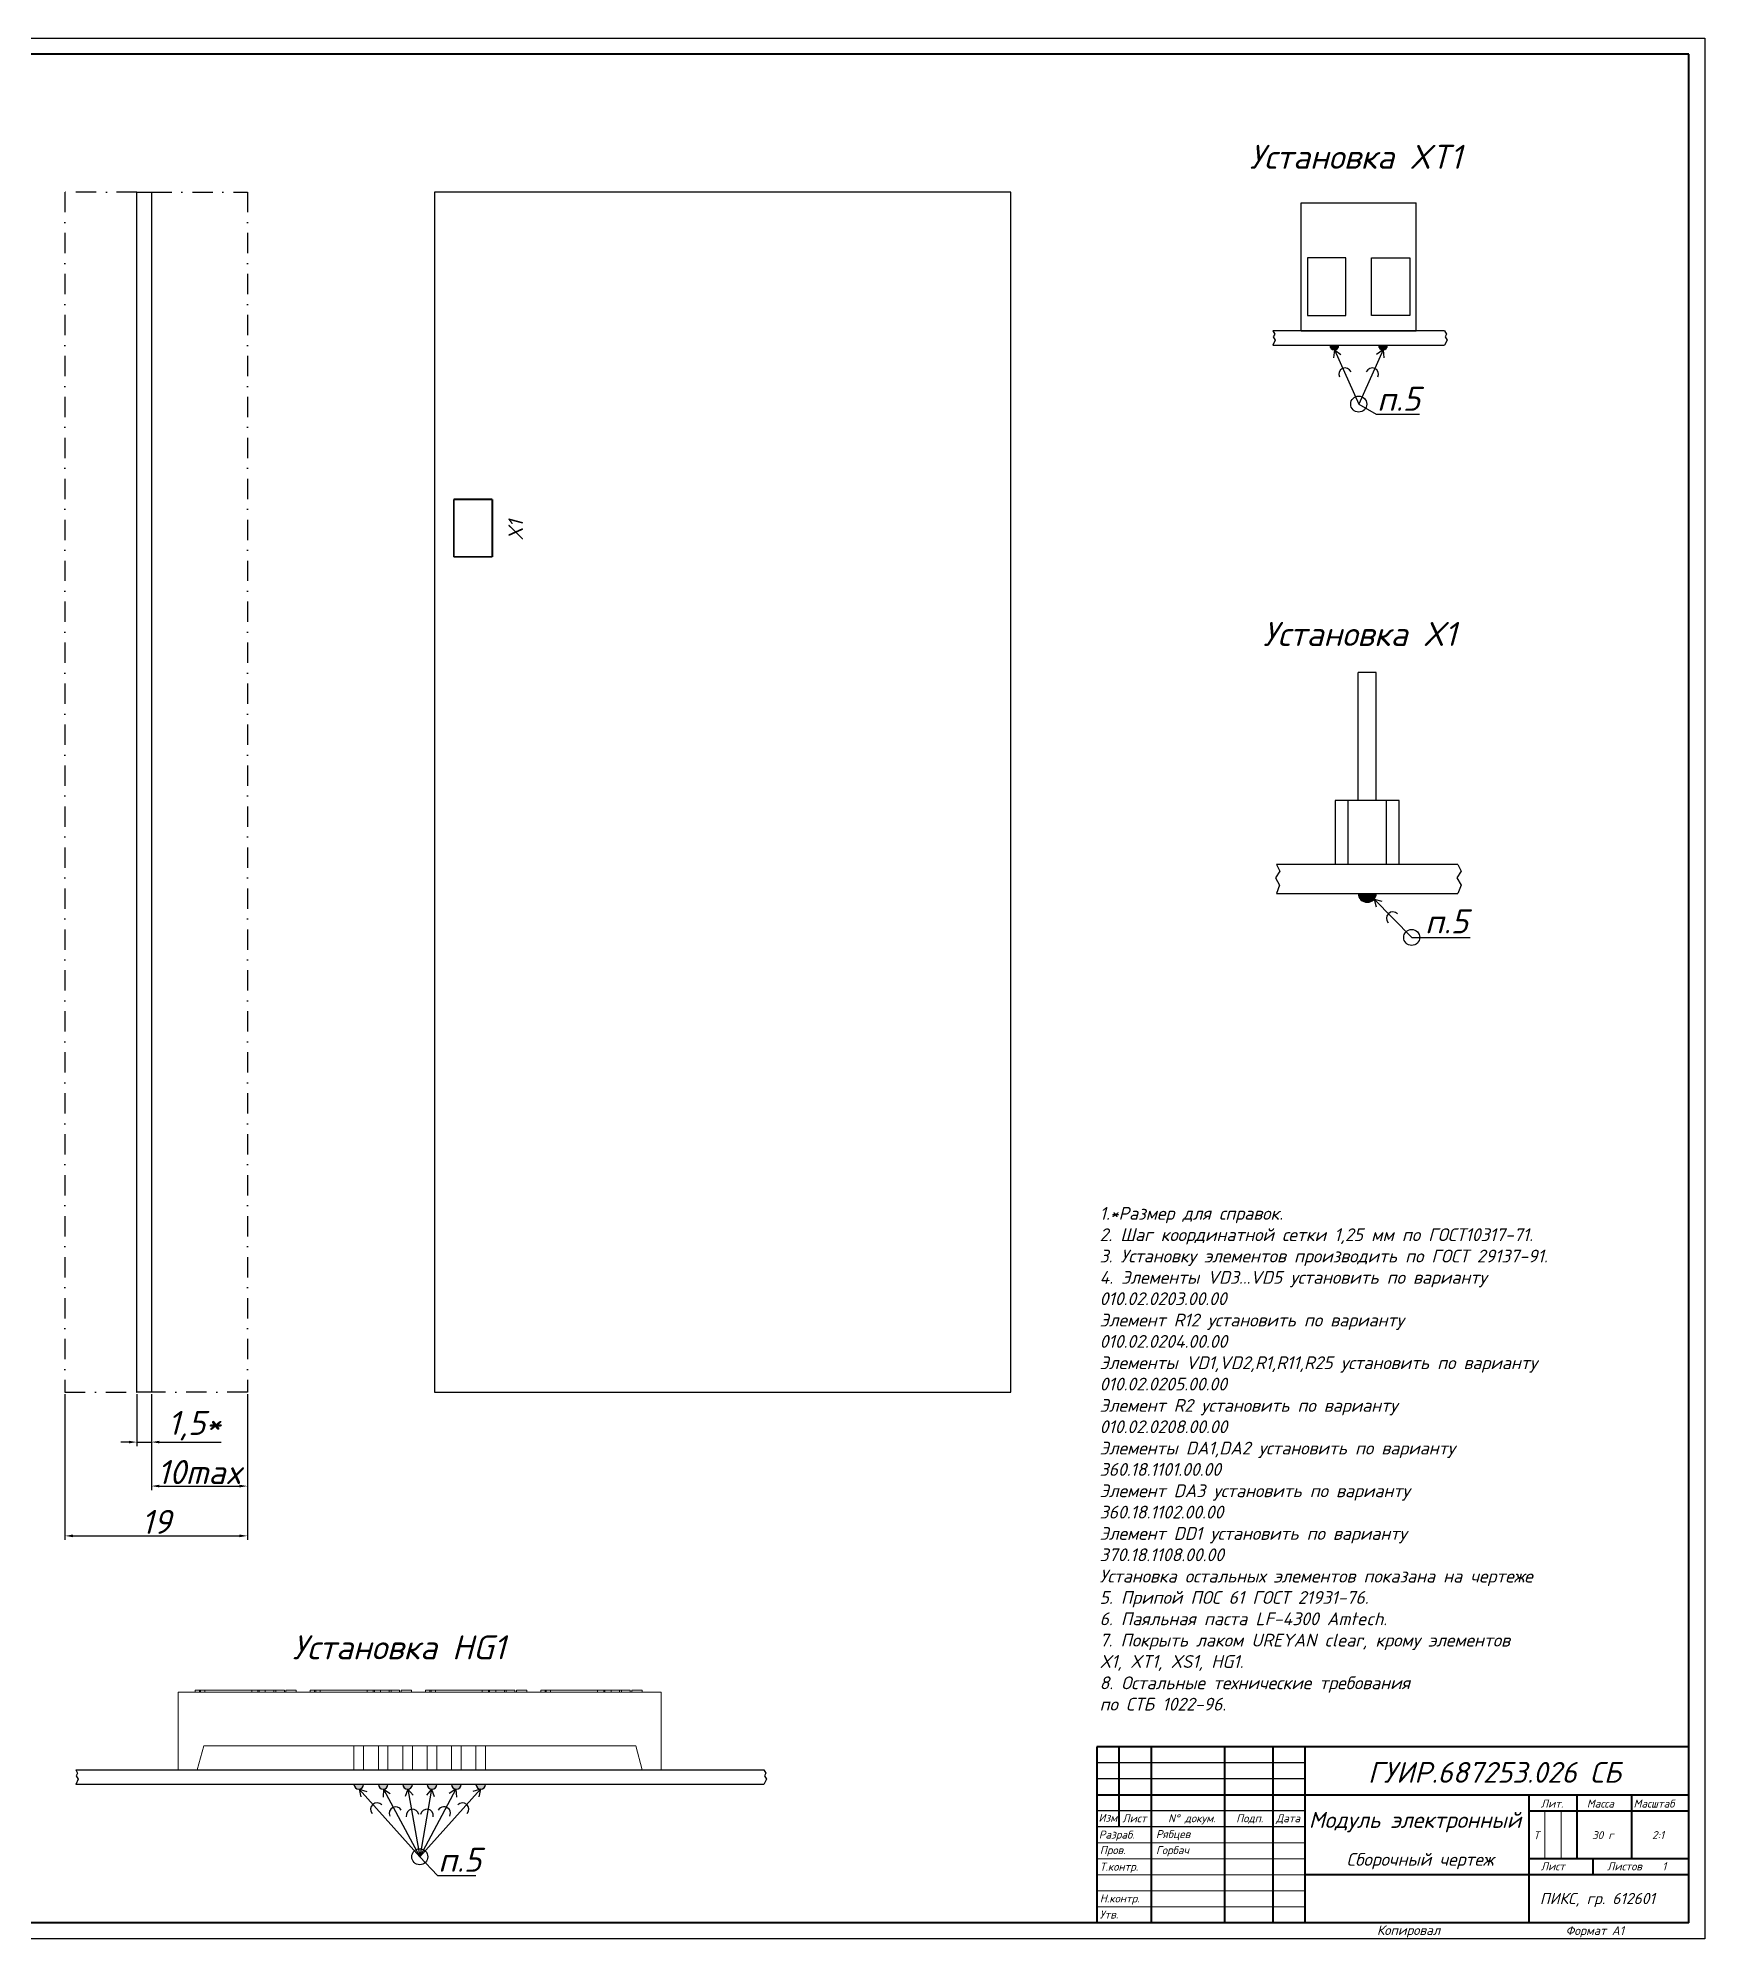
# Model space of a CAD drawing. Header units: millimetres. Extents: x 204 to 2233, y 176 to 1484.
# Drawn here: x 1712 to 2233, y 199 to 793 of the extents above; entities that cross this region are included whole.
import ezdxf

# ---------------------------------------------------------------- set-up
doc = ezdxf.new("R2010")
doc.units = ezdxf.units.MM
doc.linetypes.add('штрихпунктирная2', pattern=[12.7, 6.35, -3.175, 0, -3.175])
doc.layers.add('4-текст', color=7, linetype='Continuous', true_color=0x00ad00)
for name, color, linetype in [('BottomLayer', 5, 'Continuous'), ('BottomOverlay', 54, 'Continuous'), ('KONTUR', 7, 'Continuous'), ('PDF _текст', 7, 'Continuous'), ('TopOverlay', 2, 'Continuous')]:
    doc.layers.add(name, color=color, linetype=linetype)
for name, color, linetype, lineweight in [('Основная', 7, 'Continuous', 40), ('текст', 7, 'Continuous', 30), ('тонкая', 7, 'Continuous', 20)]:
    doc.layers.add(name, color=color, linetype=linetype, lineweight=lineweight)
doc.styles.add('PDF ISOCPEUR Italic', font='isocpeui.ttf')
doc.dimstyles.new('ISO-25', dxfattribs={"dimtxt": 2.5, "dimasz": 2.5, "dimexe": 1.25, "dimexo": 0.625, "dimtad": 1, "dimtxsty": 'Standard', "dimcen": 2.5, "dimadec": 0, "dimazin": 0, "dimtfac": 1, "dimtmove": 0, "dimatfit": 3, "dimfxl": 1, "dimarcsym": 0})

# ---------------------------------------------------------------- blocks, each defined once
blk = doc.blocks.new('*D11')
at = {"color": 0, "linetype": 'ByBlock', "lineweight": -2, "transparency": 16777216}
for p, q in [((1720.68, 369.09), (1720.68, 323.54)), ((1777.68, 369.09), (1777.68, 323.54)), ((1723.18, 324.79), (1775.18, 324.79))]:
    blk.add_line(p, q, dxfattribs=at)
at = {"color": 0, "linetype": 'ByBlock', "transparency": 16777216}
for points in [[(1723.18, 325.21), (1723.18, 324.37), (1720.68, 324.79)], [(1775.18, 325.21), (1775.18, 324.37), (1777.68, 324.79)]]:
    blk.add_solid(points, dxfattribs=at)
at = {"layer": 'DEFPOINTS', "color": 0, "linetype": 'ByBlock', "transparency": 16777216}
for p in [(1720.68, 369.71), (1777.68, 369.71), (1777.68, 324.79)]:
    blk.add_point(p, dxfattribs=at)
at = {"color": 0, "linetype": 'ByBlock', "transparency": 16777216, "insert": (1749.18, 329.16), "char_height": 2.5, "attachment_point": 5, "style": 'PDF ISOCPEUR Italic'}
blk.add_mtext('{\\H3x;19}', dxfattribs=at)
blk = doc.blocks.new('*D12')
at = {"color": 0, "linetype": 'ByBlock', "lineweight": -2, "transparency": 16777216}
for p, q in [((1747.68, 369.09), (1747.68, 339.1)), ((1777.68, 369.09), (1777.68, 339.1)), ((1750.18, 340.35), (1775.18, 340.35))]:
    blk.add_line(p, q, dxfattribs=at)
at = {"color": 0, "linetype": 'ByBlock', "transparency": 16777216}
for points in [[(1750.18, 340.77), (1750.18, 339.93), (1747.68, 340.35)], [(1775.18, 340.77), (1775.18, 339.93), (1777.68, 340.35)]]:
    blk.add_solid(points, dxfattribs=at)
at = {"layer": 'DEFPOINTS', "color": 0, "linetype": 'ByBlock', "transparency": 16777216}
for p in [(1747.68, 369.71), (1777.68, 369.71), (1777.68, 340.35)]:
    blk.add_point(p, dxfattribs=at)
at = {"color": 0, "linetype": 'ByBlock', "transparency": 16777216, "insert": (1762.68, 344.73), "char_height": 2.5, "attachment_point": 5, "style": 'PDF ISOCPEUR Italic'}
blk.add_mtext('{\\H3x;10max}', dxfattribs=at)
blk = doc.blocks.new('*D13')
at = {"color": 0, "linetype": 'ByBlock', "lineweight": -2, "transparency": 16777216}
for p, q in [((1743.18, 369.09), (1743.18, 352.85)), ((1747.68, 369.09), (1747.68, 352.85)), ((1740.68, 354.1), (1738.18, 354.1)), ((1743.18, 354.1), (1747.68, 354.1)), ((1750.18, 354.1), (1769.52, 354.1))]:
    blk.add_line(p, q, dxfattribs=at)
at = {"color": 0, "linetype": 'ByBlock', "transparency": 16777216}
for points in [[(1740.68, 354.51), (1740.68, 353.68), (1743.18, 354.1)], [(1750.18, 354.51), (1750.18, 353.68), (1747.68, 354.1)]]:
    blk.add_solid(points, dxfattribs=at)
at = {"layer": 'DEFPOINTS', "color": 0, "linetype": 'ByBlock', "transparency": 16777216}
for p in [(1743.18, 369.71), (1747.68, 369.71), (1747.68, 354.1)]:
    blk.add_point(p, dxfattribs=at)
at = {"color": 0, "linetype": 'ByBlock', "transparency": 16777216, "insert": (1761.1, 359.22), "char_height": 2.5, "attachment_point": 5}
blk.add_mtext('{\\fISOCPEUR|b0|i1|c204|p34;\\H3x;1,5\\A1;\\fGOST Common|b0|i1|c204|p34;*}', dxfattribs=at)

msp = doc.modelspace()

# ---------------------------------------------------------------- hatches: boundary and pattern name
at = {"linetype": 'ByBlock'}
h = msp.add_hatch(color=256, dxfattribs=at)
h.dxf.hatch_style = 1
h.paths.add_polyline_path([(2115.8, 696.808, 1), (2118.6, 696.808)])
h = msp.add_hatch(color=256, dxfattribs=at)
h.dxf.hatch_style = 1
h.paths.add_polyline_path([(2131, 696.808, 1), (2133.8, 696.808)])
h = msp.add_hatch(color=256, dxfattribs=at)
h.dxf.hatch_style = 1
h.paths.add_polyline_path([(2124.669, 525.566, 1), (2130.269, 525.566)])
h = msp.add_hatch(color=256, dxfattribs=at)
h.dxf.hatch_style = 1
h.paths.add_polyline_path([(1813.968, 247.145), (1810.968, 247.145, 1)])
h.paths.add_polyline_path([(1821.588, 247.145), (1818.588, 247.145, 1)])
h.paths.add_polyline_path([(1826.208, 247.145, 1), (1829.208, 247.145)])
h.paths.add_polyline_path([(1833.828, 247.145, 1), (1836.828, 247.145)])
h.paths.add_polyline_path([(1844.448, 247.145), (1841.448, 247.145, 1)])
h.paths.add_polyline_path([(1852.068, 247.145), (1849.068, 247.145, 1)])

# ---------------------------------------------------------------- linework, layer by layer
at = {"linetype": 'штрихпунктирная2'}
for p, q in [((1743.184, 744.714), (1720.684, 744.714)), ((1720.684, 744.714), (1720.684, 369.714)), ((1747.684, 744.714), (1777.684, 744.714)), ((1777.684, 744.714), (1777.684, 369.714)), ((1720.684, 369.714), (1743.184, 369.714)), ((1777.684, 369.714), (1747.684, 369.714))]:
    msp.add_line(p, q, dxfattribs=at)
at = {"linetype": 'ByBlock'}
for p, q in [((2106.8, 701.308), (2106.8, 741.308)), ((2106.8, 741.308), (2142.8, 741.308)), ((2142.8, 701.308), (2142.8, 741.308)), ((2120.8, 724.108), (2108.8, 724.108)), ((2108.8, 724.108), (2108.8, 706.108)), ((2120.8, 706.108), (2120.8, 724.108)), ((2128.8, 706.108), (2128.8, 724.108)), ((2128.8, 724.108), (2140.8, 724.108)), ((2140.8, 724.108), (2140.8, 706.108)), ((2151.622, 701.308), (2097.979, 701.308)), ((2106.8, 701.308), (2142.8, 701.308)), ((2108.8, 706.108), (2120.8, 706.108)), ((2140.8, 706.108), (2128.8, 706.108)), ((2097.979, 696.808), (2151.622, 696.808)), ((2117.2, 695.408), (2116.936, 692.922)), ((2117.2, 695.408), (2124.8, 678.442)), ((2117.2, 695.408), (2119.221, 693.936)), ((2132.4, 695.408), (2124.8, 678.442)), ((2132.4, 695.408), (2130.38, 693.936)), ((2132.4, 695.408), (2132.665, 692.922)), ((2124.8, 678.442), (2130.303, 675.266)), ((2130.303, 675.266), (2143.826, 675.266)), ((2124.669, 554.566), (2124.669, 594.566)), ((2130.269, 594.566), (2124.669, 594.566)), ((2130.269, 554.566), (2130.269, 594.566)), ((2137.469, 554.566), (2117.469, 554.566)), ((2117.469, 554.566), (2117.469, 534.566)), ((2121.469, 534.566), (2121.469, 554.566)), ((2133.469, 534.566), (2133.469, 554.566)), ((2137.469, 534.566), (2137.469, 554.566)), ((2155.81, 534.566), (2099.128, 534.566)), ((2099.128, 525.566), (2155.81, 525.566)), ((2129.619, 523.773), (2141.355, 511.783)), ((2129.619, 523.773), (2130.24, 521.351)), ((2129.619, 523.773), (2132.027, 523.1)), ((2141.355, 511.783), (2159.623, 511.783)), ((1724.043, 251.645), (1938.992, 251.645)), ((1938.992, 247.145), (1724.043, 247.145)), ((1812.594, 245.649), (1831.518, 224.514)), ((1812.594, 245.649), (1813.101, 243.201)), ((1812.594, 245.649), (1814.967, 244.864)), ((1820.214, 245.651), (1820.059, 243.156)), ((1820.214, 245.651), (1831.518, 224.514)), ((1820.214, 245.651), (1822.298, 244.269)), ((1827.834, 245.651), (1826.975, 243.303)), ((1827.834, 245.651), (1831.518, 224.514)), ((1827.834, 245.651), (1829.438, 243.732)), ((1835.201, 245.651), (1831.518, 224.514)), ((1842.821, 245.651), (1831.518, 224.514)), ((1850.442, 245.649), (1831.518, 224.514)), ((1835.201, 245.651), (1833.598, 243.732)), ((1835.201, 245.651), (1836.061, 243.303)), ((1842.821, 245.651), (1840.738, 244.269)), ((1842.821, 245.651), (1842.976, 243.156)), ((1850.442, 245.649), (1848.068, 244.864)), ((1850.442, 245.649), (1849.935, 243.201)), ((1831.518, 224.514), (1837.027, 218.672)), ((1837.027, 218.672), (1849.044, 218.672))]:
    msp.add_line(p, q, dxfattribs=at)
at = {"color": 7, "linetype": 'Continuous', "lineweight": 15}
for p, q in [((1756.068, 275.945), (1756.068, 251.645)), ((1906.968, 275.945), (1756.068, 275.945)), ((1761.319, 276.545), (1761.319, 275.945)), ((1762.664, 276.545), (1761.319, 276.545)), ((1762.664, 276.545), (1762.664, 275.945)), ((1763.046, 276.545), (1762.664, 276.545)), ((1763.046, 276.545), (1763.046, 275.945)), ((1764.391, 276.545), (1763.046, 276.545)), ((1764.391, 276.545), (1764.391, 275.945)), ((1779.048, 276.545), (1764.391, 276.545)), ((1779.048, 276.545), (1779.048, 275.945)), ((1780.964, 276.545), (1779.048, 276.545)), ((1780.964, 276.545), (1780.964, 275.945)), ((1781.346, 276.545), (1780.964, 276.545)), ((1781.346, 276.545), (1781.346, 275.945)), ((1783.263, 276.545), (1781.346, 276.545)), ((1783.263, 276.545), (1783.263, 275.945)), ((1785.945, 276.545), (1783.263, 276.545)), ((1785.945, 276.545), (1785.945, 275.945)), ((1786.55, 276.545), (1785.945, 276.545)), ((1786.55, 276.545), (1786.55, 275.945)), ((1789.232, 276.545), (1786.55, 276.545)), ((1789.232, 276.545), (1789.232, 275.945)), ((1789.71, 276.545), (1789.71, 275.945)), ((1791.33, 276.545), (1789.71, 276.545)), ((1792.95, 276.545), (1791.33, 276.545)), ((1792.95, 275.945), (1792.95, 276.545)), ((1797.319, 276.545), (1797.319, 275.945)), ((1798.664, 276.545), (1797.319, 276.545)), ((1798.664, 276.545), (1798.664, 275.945)), ((1799.046, 276.545), (1798.664, 276.545)), ((1799.046, 276.545), (1799.046, 275.945)), ((1800.391, 276.545), (1799.046, 276.545)), ((1800.391, 276.545), (1800.391, 275.945)), ((1815.048, 276.545), (1800.391, 276.545)), ((1815.048, 276.545), (1815.048, 275.945)), ((1816.964, 276.545), (1815.048, 276.545)), ((1816.964, 276.545), (1816.964, 275.945)), ((1817.346, 276.545), (1816.964, 276.545)), ((1817.346, 276.545), (1817.346, 275.945)), ((1819.263, 276.545), (1817.346, 276.545)), ((1819.263, 276.545), (1819.263, 275.945)), ((1821.945, 276.545), (1819.263, 276.545)), ((1821.945, 276.545), (1821.945, 275.945)), ((1822.55, 276.545), (1821.945, 276.545)), ((1822.55, 276.545), (1822.55, 275.945)), ((1825.232, 276.545), (1822.55, 276.545)), ((1825.232, 276.545), (1825.232, 275.945)), ((1825.71, 276.545), (1825.71, 275.945)), ((1827.33, 276.545), (1825.71, 276.545)), ((1828.95, 276.545), (1827.33, 276.545)), ((1828.95, 275.945), (1828.95, 276.545)), ((1833.319, 276.545), (1833.319, 275.945)), ((1834.664, 276.545), (1833.319, 276.545)), ((1834.664, 276.545), (1834.664, 275.945)), ((1835.046, 276.545), (1834.664, 276.545)), ((1835.046, 276.545), (1835.046, 275.945)), ((1836.391, 276.545), (1835.046, 276.545)), ((1836.391, 276.545), (1836.391, 275.945)), ((1851.048, 276.545), (1836.391, 276.545)), ((1851.048, 276.545), (1851.048, 275.945)), ((1852.964, 276.545), (1851.048, 276.545)), ((1852.964, 276.545), (1852.964, 275.945)), ((1853.346, 276.545), (1852.964, 276.545)), ((1853.346, 276.545), (1853.346, 275.945)), ((1855.263, 276.545), (1853.346, 276.545)), ((1855.263, 276.545), (1855.263, 275.945)), ((1857.945, 276.545), (1855.263, 276.545)), ((1857.945, 276.545), (1857.945, 275.945)), ((1858.55, 276.545), (1857.945, 276.545)), ((1858.55, 276.545), (1858.55, 275.945)), ((1861.232, 276.545), (1858.55, 276.545)), ((1861.232, 276.545), (1861.232, 275.945)), ((1861.71, 276.545), (1861.71, 275.945)), ((1863.33, 276.545), (1861.71, 276.545)), ((1864.95, 276.545), (1863.33, 276.545)), ((1864.95, 275.945), (1864.95, 276.545)), ((1869.319, 276.545), (1869.319, 275.945)), ((1870.664, 276.545), (1869.319, 276.545)), ((1870.664, 276.545), (1870.664, 275.945)), ((1871.046, 276.545), (1870.664, 276.545)), ((1871.046, 276.545), (1871.046, 275.945)), ((1872.391, 276.545), (1871.046, 276.545)), ((1872.391, 276.545), (1872.391, 275.945)), ((1887.048, 276.545), (1872.391, 276.545)), ((1887.048, 276.545), (1887.048, 275.945)), ((1888.964, 276.545), (1887.048, 276.545)), ((1888.964, 276.545), (1888.964, 275.945)), ((1889.346, 276.545), (1888.964, 276.545)), ((1889.346, 276.545), (1889.346, 275.945)), ((1891.263, 276.545), (1889.346, 276.545)), ((1891.263, 276.545), (1891.263, 275.945)), ((1893.945, 276.545), (1891.263, 276.545)), ((1893.945, 276.545), (1893.945, 275.945)), ((1894.55, 276.545), (1893.945, 276.545)), ((1894.55, 276.545), (1894.55, 275.945)), ((1897.232, 276.545), (1894.55, 276.545)), ((1897.232, 276.545), (1897.232, 275.945)), ((1897.71, 276.545), (1897.71, 275.945)), ((1899.33, 276.545), (1897.71, 276.545)), ((1900.95, 276.545), (1899.33, 276.545)), ((1900.95, 275.945), (1900.95, 276.545)), ((1906.968, 275.945), (1906.968, 251.645)), ((1762.008, 251.645), (1764.018, 259.145)), ((1899.018, 259.145), (1764.018, 259.145)), ((1810.968, 259.145), (1810.968, 251.645)), ((1813.968, 251.645), (1813.968, 259.145)), ((1818.588, 259.145), (1818.588, 251.645)), ((1821.588, 251.645), (1821.588, 259.145)), ((1826.208, 259.145), (1826.208, 251.645)), ((1829.208, 251.645), (1829.208, 259.145)), ((1833.828, 259.145), (1833.828, 251.645)), ((1836.828, 251.645), (1836.828, 259.145)), ((1841.448, 259.145), (1841.448, 251.645)), ((1844.448, 251.645), (1844.448, 259.145)), ((1849.068, 259.145), (1849.068, 251.645)), ((1852.068, 251.645), (1852.068, 259.145)), ((1899.018, 259.145), (1901.027, 251.645)), ((1762.008, 251.645), (1756.068, 251.645)), ((1906.968, 251.645), (1901.027, 251.645))]:
    msp.add_line(p, q, dxfattribs=at)
for p, q in [((2107.969, 253.831), (2042.969, 253.831)), ((2107.969, 248.831), (2042.969, 248.831)), ((2107.969, 238.831), (2042.969, 238.831)), ((2107.969, 233.831), (2042.969, 233.831)), ((2177.969, 203.831), (2177.969, 203.831))]:
    msp.add_line(p, q)
at = {"linetype": 'ByBlock'}
for points in [[(2097.979, 701.308), (2098.578, 700.271), (2098.139, 699.511), (2098.763, 698.43), (2097.979, 696.808)], [(2151.622, 701.308), (2152.221, 700.271), (2151.782, 699.511), (2152.406, 698.43), (2151.622, 696.808)], [(2099.128, 534.566), (2100.172, 532.519), (2098.766, 530.457), (2100.082, 528.171), (2099.128, 525.566)], [(2155.81, 534.566), (2156.854, 532.519), (2155.448, 530.457), (2156.764, 528.171), (2155.81, 525.566)], [(1724.043, 251.645), (1724.642, 250.608), (1724.203, 249.848), (1724.827, 248.767), (1724.043, 247.145)], [(1938.992, 251.645), (1939.591, 250.608), (1939.152, 249.848), (1939.776, 248.767), (1938.992, 247.145)]]:
    msp.add_lwpolyline(points, dxfattribs=at)
for centre in [(2124.8, 678.442), (2141.355, 511.783), (1831.518, 224.514)]:
    msp.add_circle(centre, 2.5, dxfattribs=at)
for centre, radius, start, end in [((2117.2, 696.808), 1.4, 180, 0), ((2132.4, 696.808), 1.4, 180, 0), ((2120.602, 687.74), 2, 23.920103, 203.920103), ((2128.999, 687.74), 2, 336.079897, 156.079897), ((2127.469, 525.566), 2.8, 180, 0), ((2135.487, 517.778), 2, 44.38633, 224.38633), ((1812.468, 247.145), 1.5, 180, 0), ((1820.088, 247.145), 1.5, 180, 0), ((1827.708, 247.145), 1.5, 180, 0), ((1835.328, 247.145), 1.5, 180, 0), ((1842.948, 247.145), 1.5, 180, 0), ((1850.568, 247.145), 1.5, 180, 0), ((1818.174, 239.386), 2, 41.701264, 221.701264), ((1823.95, 238.14), 2, 26.445868, 206.445868), ((1829.275, 237.387), 2, 9.885261, 189.885261), ((1833.761, 237.387), 2, 350.114739, 170.114739), ((1839.085, 238.14), 2, 333.554132, 153.554132), ((1844.861, 239.386), 2, 318.298736, 138.298736)]:
    msp.add_arc(centre, radius, start, end, dxfattribs=at)
at = {"layer": '4-текст'}
for p, q in [((1743.184, 744.714), (1747.684, 744.714)), ((1743.184, 369.714), (1743.184, 744.714)), ((1747.684, 744.714), (1747.684, 369.714)), ((1747.684, 369.714), (1743.184, 369.714))]:
    msp.add_line(p, q, dxfattribs=at)
at = {"layer": 'BottomOverlay', "const_width": 0.6}
for points in [[(1842.156, 630.714), (1842.156, 648.714)], [(1854.156, 648.714), (1842.156, 648.714)], [(1854.156, 630.714), (1854.156, 648.714)], [(1854.156, 630.714), (1842.156, 630.714)]]:
    msp.add_lwpolyline(points, dxfattribs=at)
at = {"layer": 'KONTUR'}
for p, q in [((1391.969, 792.831), (2232.969, 792.831)), ((2232.969, 792.831), (2232.969, 198.831)), ((2232.969, 198.831), (1391.969, 198.831))]:
    msp.add_line(p, q, dxfattribs=at)
at = {"layer": 'TopOverlay'}
for p, q in [((1836.156, 744.714), (1836.156, 369.714)), ((2016.156, 744.714), (1836.156, 744.714)), ((2016.156, 369.714), (2016.156, 744.714)), ((1836.156, 369.714), (2016.156, 369.714))]:
    msp.add_line(p, q, dxfattribs=at)
at = {"layer": 'Основная'}
for p, q in [((2227.969, 787.831), (1411.969, 787.831)), ((2227.969, 203.831), (2227.969, 787.831)), ((2042.969, 258.831), (2042.969, 203.831)), ((2227.969, 258.831), (2042.969, 258.831)), ((2049.969, 233.831), (2049.969, 258.831)), ((2059.969, 258.831), (2059.969, 203.831)), ((2082.969, 203.831), (2082.969, 258.831)), ((2097.969, 258.831), (2097.969, 203.831)), ((2107.969, 258.831), (2107.969, 203.831)), ((2042.969, 243.831), (2227.969, 243.831)), ((2177.969, 243.831), (2177.969, 203.831)), ((2192.969, 243.831), (2192.969, 223.831)), ((2209.969, 243.831), (2209.969, 223.831)), ((2177.969, 238.831), (2227.969, 238.831)), ((2227.969, 223.831), (2177.969, 223.831)), ((2197.969, 223.831), (2197.969, 218.831)), ((2227.969, 218.831), (2107.969, 218.831)), ((2227.969, 203.831), (1399.969, 203.831))]:
    msp.add_line(p, q, dxfattribs=at)
at = {"layer": 'тонкая'}
for p, q in [((2182.956, 238.622), (2182.956, 223.831)), ((2188.034, 238.622), (2188.034, 223.831)), ((2042.969, 228.831), (2107.969, 228.831)), ((2107.969, 223.831), (2042.969, 223.831)), ((2107.969, 218.831), (2042.969, 218.831))]:
    msp.add_line(p, q, dxfattribs=at)
for points in [[(2042.969, 213.831), (2107.969, 213.831)], [(2042.969, 208.831), (2107.969, 208.831)]]:
    msp.add_lwpolyline(points, dxfattribs=at)

# ---------------------------------------------------------------- texts
at = {"linetype": 'ByBlock', "char_height": 7.5, "attachment_point": 1, "style": 'PDF ISOCPEUR Italic'}
for s, width, insert in [('Установка XT1', 97.53922, (2090.725, 759.458)), ('п.5', 12.48525, (2130.537, 683.849)), ('Установка X1', 97.53922, (2094.936, 610.364)), ('п.5', 12.48525, (2145.502, 520.549)), ('Установка HG1', 97.53922, (1791.774, 293.719)), ('п.5', 12.48525, (1837.259, 227.34))]:
    msp.add_mtext_dynamic_manual_height_columns(s, width=width, gutter_width=12.5, heights=[0], dxfattribs=dict(at, insert=insert))
at = {"layer": 'BottomLayer', "insert": (2043.883, 270.203), "char_height": 4, "width": 162.16609, "attachment_point": 7, "style": 'PDF ISOCPEUR Italic'}
msp.add_mtext('1.*Размер для справок.\\P2. Шаг координатной сетки 1,25 мм по ГОСТ10317-71.\\P3. Установку элементов производить по ГОСТ 29137-91.\\P4. Элементы VD3...VD5 установить по варианту\\P010.02.0203.00.00\\PЭлемент R12 установить по варианту\\P010.02.0204.00.00\\PЭлементы VD1,VD2,R1,R11,R25 установить по варианту\\P010.02.0205.00.00\\PЭлемент R2 установить по варианту\\P010.02.0208.00.00\\PЭлементы DA1,DA2 установить по варианту\\P360.18.1101.00.00\\PЭлемент DA3 установить по варианту\\P360.18.1102.00.00\\PЭлемент DD1 установить по варианту\\P370.18.1108.00.00\\PУстановка остальных элементов показана на чертеже\\P5. Припой ПОС 61 ГОСТ 21931-76.\\P6. Паяльная паста LF-4300 Amtech.\\P7. Покрыть лаком UREYAN clear, крому элементов\\PX1, XT1, XS1, HG1.\\P8. Остальные технические требования\\Pпо СТБ 1022-96.', dxfattribs=at)
at = {"layer": 'BottomOverlay', "style": 'PDF ISOCPEUR Italic'}
msp.add_text('X1', height=4.572, rotation=90, dxfattribs=at).set_placement((1863.771, 635.776))
at = {"layer": 'PDF _текст', "attachment_point": 7, "style": 'PDF ISOCPEUR Italic'}
for s, insert, char_height in [('ГУИР.687253.026 СБ', (2127.693, 247.644), 6.5), ('\\pxql;Модуль электронный', (2109.245, 232.171), 5.00012)]:
    msp.add_mtext(s, dxfattribs=dict(at, insert=insert, char_height=char_height))
at = {"layer": 'текст', "style": 'PDF ISOCPEUR Italic'}
for s, height, p in [('Изм', 2.5, (2043.514, 235.443)), ('Лист', 2.5, (2050.99, 235.292)), ('N%%d докум. ', 2.5, (2065.273, 235.292)), ('Подп.', 2.5, (2086.526, 235.292)), ('Дата', 2.5, (2098.977, 235.292)), ('Лит.', 2.5, (2181.687, 239.896)), ('Масса', 2.5, (2196.061, 239.896)), ('Масштаб', 2.5, (2210.653, 239.896)), ('Разраб.', 2.5, (2043.63, 230.192)), ('Рябцев', 2.5, (2061.48, 230.36)), ('Пров.', 2.5, (2043.931, 225.36)), ('Горбач', 2.5, (2061.48, 225.36)), ('Т.контр.', 2.5, (2043.931, 220.165)), ('Лист', 2.5, (2181.687, 220.282)), ('Листов    1', 2.5, (2202.411, 220.282)), ('Н.контр.', 2.5, (2043.931, 210.242)), ('Утв.', 2.5, (2043.931, 205.223)), ('Копировал', 3, (2130.504, 200.081)), ('Формат А1', 2.75, (2189.433, 200.081))]:
    msp.add_text(s, height=height, dxfattribs=at).set_placement(p)
at = {"layer": 'текст', "attachment_point": 7, "style": 'PDF ISOCPEUR Italic'}
for s, insert, char_height in [('Т', (2179.429, 230.001), 2.5), ('30 г', (2197.717, 230.023), 2.5), ('2:1', (2216.443, 230.047), 2.5), ('Сборочный чертеж', (2120.992, 220.616), 4), ('ПИКС, гр. 612601', (2181.394, 208.771), 3.5)]:
    msp.add_mtext(s, dxfattribs=dict(at, insert=insert, char_height=char_height))

# ---------------------------------------------------------------- dimensions: what is measured, and where the dimension line sits
at = {"linetype": 'ByBlock'}
dim = msp.add_linear_dim(base=(1777.684, 324.79), p1=(1720.684, 369.714), p2=(1777.684, 369.714), text='{\\H3x;19}', dimstyle='ISO-25', override={"dimtxsty": 'PDF ISOCPEUR Italic'}, dxfattribs=at)
dim.commit()
dim.dimension.update_dxf_attribs({"geometry": '*D11', "text_midpoint": (1749.184, 324.79), "dimtype": 160})
dim = msp.add_linear_dim(base=(1747.684, 354.095), p1=(1743.184, 369.714), p2=(1747.684, 369.714), text='{\\fISOCPEUR|b0|i1|c204|p34;\\H3x;1,5\\A1;\\fGOST Common|b0|i1|c204|p34;*}', dimstyle='ISO-25', dxfattribs=at)
dim.commit()
dim.dimension.update_dxf_attribs({"geometry": '*D13', "text_midpoint": (1761.101, 359.22)})
dim = msp.add_linear_dim(base=(1777.684, 340.351), p1=(1747.684, 369.714), p2=(1777.684, 369.714), text='{\\H3x;10max}', dimstyle='ISO-25', override={"dimtxsty": 'PDF ISOCPEUR Italic'}, dxfattribs=at)
dim.commit()
dim.dimension.update_dxf_attribs({"geometry": '*D12', "text_midpoint": (1762.684, 344.726)})

doc.saveas('drawing.dxf')
